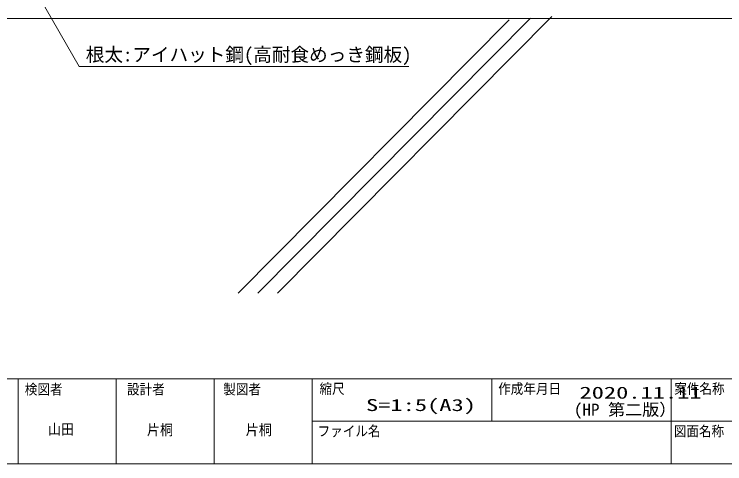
# Model space of a CAD drawing. Units: millimetres, scale not verified. Extents: x -829 to 829, y -160 to 161.
# Drawn here: x -179.2 to -70.4, y -160.5 to -91.7 of the extents above; entities that cross this region are included whole.
import ezdxf
from ezdxf.enums import TextEntityAlignment as Align

# ---------------------------------------------------------------- set-up
doc = ezdxf.new("R2010")
doc.units = ezdxf.units.MM
doc.header["$LTSCALE"] = 2
doc.layers.add('0-0_一般', color=4, linetype='Continuous', lineweight=9)
doc.layers.add('0-7_文字', color=4, linetype='Continuous', lineweight=9)
doc.styles.add('ＭＳ ゴシック', font='')
doc.styles.get('ＭＳ ゴシック').set_extended_font_data('MS Gothic')

msp = doc.modelspace()

# ---------------------------------------------------------------- linework, layer by layer
at = {"layer": '0-0_一般', "color": 1}
msp.add_line((-400.997, -92.401), (-20.197, -92.401), dxfattribs=at)
at = {"layer": '0-0_一般', "color": 7}
for p, q in [((-100.127, -92.329), (-141.879, -134.408)), ((-96.856, -92.056), (-138.879, -134.408)), ((-103.397, -92.601), (-144.879, -134.408)), ((-178.572, -147.5), (-178.572, -160.5)), ((-163.572, -147.5), (-163.572, -160.5)), ((-148.572, -147.5), (-148.572, -160.5)), ((-133.572, -147.5), (-133.572, -160.5)), ((-106.072, -154), (-106.072, -147.5)), ((-78.572, -147.5), (-78.572, -160.5)), ((-133.572, -154), (-78.572, -154)), ((-78.572, -154), (-8.572, -154))]:
    msp.add_line(p, q, dxfattribs=at)
at = {"layer": '0-0_一般', "color": 5}
for points in [[(-408.572, 112.5), (-8.572, 112.5), (-8.572, -147.5), (-408.572, -147.5)], [(-408.572, -147.5), (-8.572, -147.5), (-8.572, -160.5), (-408.572, -160.5)]]:
    msp.add_lwpolyline(points, close=True, dxfattribs=at)
at = {"layer": '0-7_文字'}
for q in [(-179.173, -82.511), (-118.761, -99.711)]:
    msp.add_line((-169.242, -99.711), q, dxfattribs=at)

# ---------------------------------------------------------------- texts
at = {"layer": '0-0_一般', "color": 2, "style": 'ＭＳ ゴシック', "width": 0.9}
for s, p in [('作成年月日', (-105.079, -150.275)), ('案件名称', (-78.112, -150.266)), ('検図者', (-177.574, -150.366)), ('設計者', (-161.922, -150.358)), ('製図者', (-147.194, -150.358)), ('縮尺', (-132.446, -150.283)), ('ファイル名', (-132.726, -156.75)), ('図面名称', (-78.186, -156.766))]:
    msp.add_text(s, height=1.569, dxfattribs=at).set_placement(p, align=Align.BOTTOM_LEFT)
at = {"layer": '0-0_一般', "color": 7, "style": 'ＭＳ ゴシック'}
for s, height, width, p in [('2020.11.11', 1.833, 1.5, (-92.627, -151.089)), ('S=1:5(A3)', 1.833, 1.5, (-125.319, -152.984)), ('(HP 第二版）', 1.828, 1.05, (-93.485, -153.674)), ('山田', 1.628, 0.9, (-174.041, -156.525)), ('片桐', 1.628, 0.9, (-158.875, -156.602)), ('片桐', 1.628, 0.9, (-143.737, -156.602))]:
    msp.add_text(s, height=height, dxfattribs=dict(at, width=width)).set_placement(p, align=Align.BOTTOM_LEFT)
at = {"layer": '0-7_文字', "style": 'ＭＳ ゴシック'}
msp.add_text('根太:アイハット鋼(高耐食めっき鋼板)', height=2.09, dxfattribs=at).set_placement((-168.238, -99.58), align=Align.BOTTOM_LEFT)

doc.saveas('drawing.dxf')
